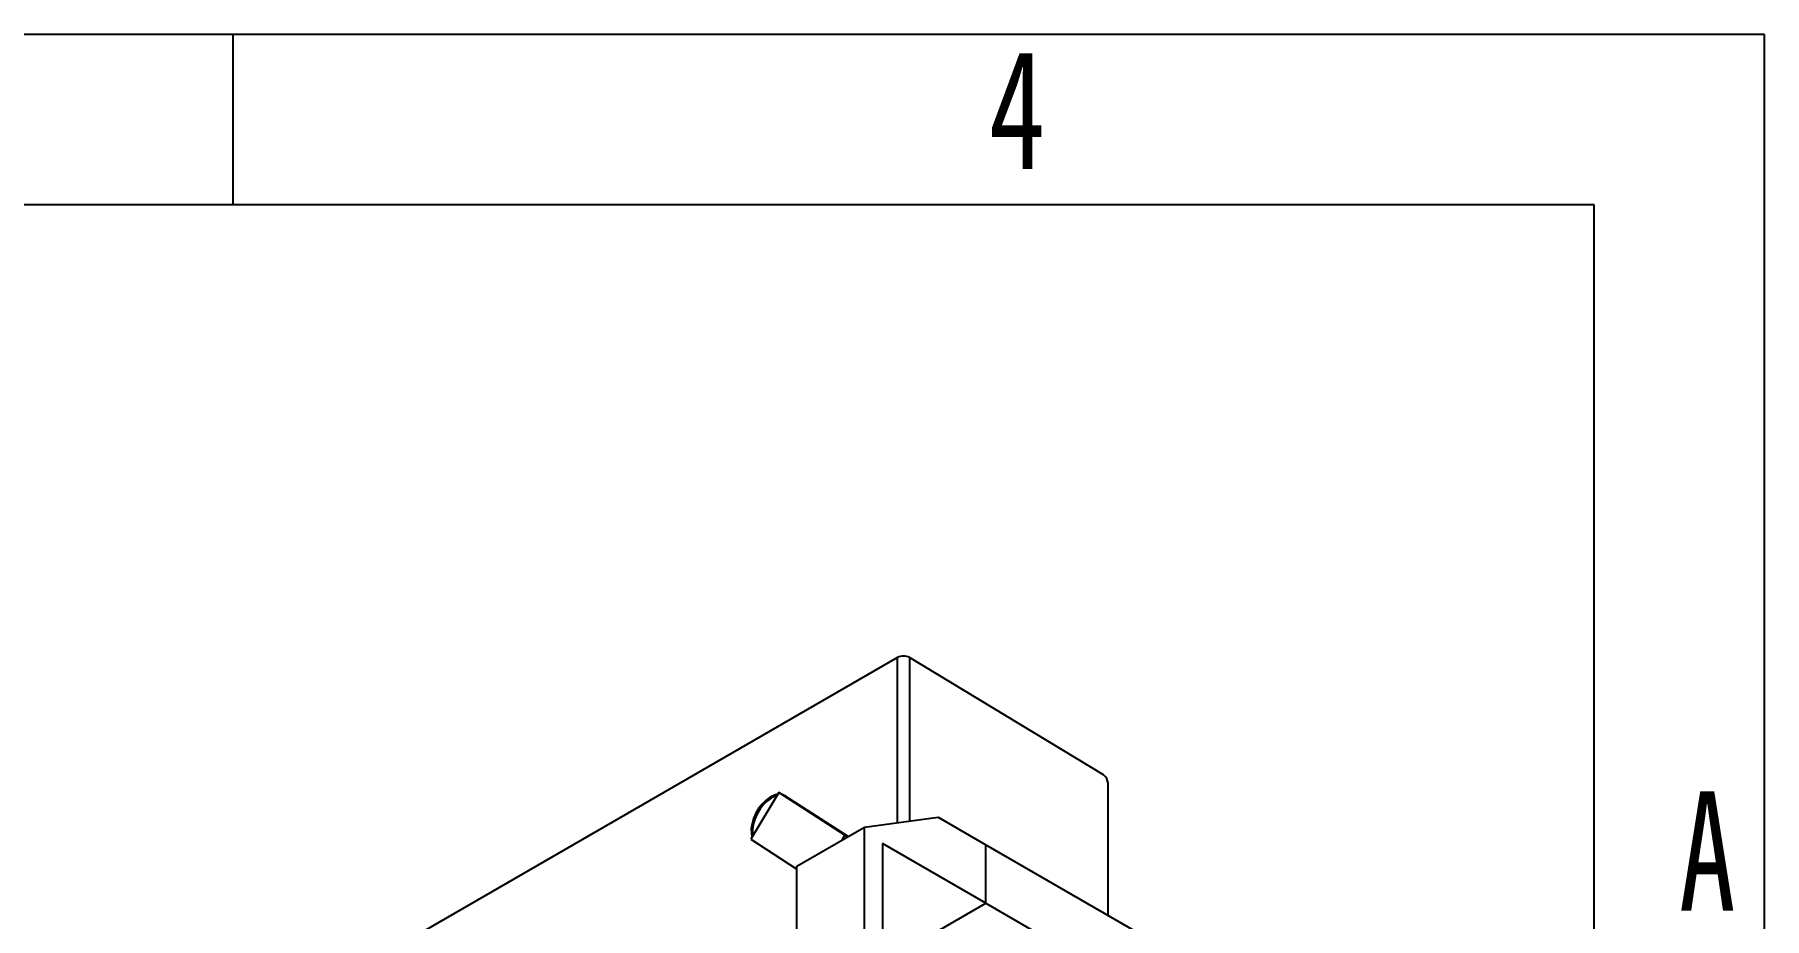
# Model space of a CAD drawing. Header units: millimetres. Extents: x 0 to 210, y 0 to 297.
# Drawn here: x 159.2 to 210, y 271 to 297 of the extents above; entities that cross this region are included whole.
import ezdxf

# ---------------------------------------------------------------- set-up
doc = ezdxf.new("R2010")
doc.units = ezdxf.units.MM
doc.layers.add('图框', color=7, linetype='Continuous')
doc.styles.add('SLDTEXTSTYLE5', font='TXT', dxfattribs={"width": 0.7})

msp = doc.modelspace()

# ---------------------------------------------------------------- linework, layer by layer
at = {"color": 7, "linetype": 'Continuous', "lineweight": 25}
for p, q in [((184.5288, 278.7025), (159.2496, 264.1091)), ((190.578, 275.255), (184.8823, 278.7025)), ((190.716, 271.1288), (190.716, 275.0121)), ((181.0435, 274.7382), (180.2205, 273.3666)), ((182.9844, 273.4829), (181.0435, 274.7382)), ((181.0435, 274.7382), (181.2556, 274.6158)), ((181.2226, 274.6453), (181.1446, 274.6798)), ((181.2289, 274.6413), (181.18, 274.6594)), ((183.0786, 273.4457), (181.2226, 274.6453)), ((183.0712, 273.4414), (181.2556, 274.6158)), ((183.5562, 273.7214), (185.7242, 274.0105)), ((185.7242, 274.0105), (187.1271, 273.2006)), ((181.5763, 272.5784), (183.5562, 273.7214)), ((182.9003, 273.3428), (182.9844, 273.4829)), ((182.9844, 273.4829), (183.0637, 273.4371)), ((183.5562, 260.3902), (183.5562, 273.7214)), ((180.2205, 273.3666), (181.5763, 272.4897)), ((180.3898, 273.257), (180.7727, 273.0095)), ((187.1271, 271.4859), (184.0866, 273.2412)), ((184.0866, 273.2412), (184.0866, 260.2582)), ((187.1271, 273.2006), (192.4304, 270.1391)), ((187.1271, 271.4859), (187.1271, 273.2006)), ((181.5763, 259.2472), (181.5763, 272.5784)), ((185.1472, 270.3429), (187.1271, 271.4859)), ((187.1271, 271.4859), (192.4304, 268.4243))]:
    msp.add_line(p, q, dxfattribs=at)
at = {"color": 8, "linetype": 'Continuous', "lineweight": 25}
for p, q in [((184.5288, 273.8511), (184.5288, 278.7025)), ((184.8823, 278.7025), (184.8823, 273.8982)), ((180.392, 273.2557), (180.3898, 273.257))]:
    msp.add_line(p, q, dxfattribs=at)
at = {"color": 7, "linetype": 'Continuous', "lineweight": 25, "flags": 128}
for points in [[(181.0128, 274.6871), (180.9121, 274.6621), (180.7928, 274.6044), (180.6741, 274.5182), (180.5611, 274.4073), (180.4589, 274.2763), (180.3718, 274.1312), (180.3038, 273.9782), (180.2576, 273.8241), (180.2355, 273.6754), (180.2383, 273.5389), (180.2611, 273.4342)], [(180.9943, 274.6561), (180.9474, 274.6417), (180.8281, 274.584), (180.7094, 274.4978), (180.5965, 274.3868), (180.4942, 274.2559), (180.4072, 274.1108), (180.3391, 273.9578), (180.293, 273.8037), (180.2709, 273.655), (180.2737, 273.5185), (180.2818, 273.4687)]]:
    msp.add_lwpolyline(points, dxfattribs=at)
at = {"color": 7, "linetype": 'Continuous', "lineweight": 25}
for centre, radius, start, end in [((184.7056, 278.3613), 0.3843, 62.60967, 117.39033), ((190.4079, 274.9977), 0.3084, 2.66945, 56.52871)]:
    msp.add_arc(centre, radius, start, end, dxfattribs=at)
at = {"layer": '图框'}
for p, q in [((210, 297), (0, 297)), ((165, 297), (165, 292)), ((210, 0), (210, 297))]:
    msp.add_line(p, q, dxfattribs=at)
at = {"layer": '图框', "lineweight": 25}
for p, q in [((205, 292), (25, 292)), ((205, 4.9729), (205, 292))]:
    msp.add_line(p, q, dxfattribs=at)

# ---------------------------------------------------------------- texts
at = {"color": 7, "linetype": 'Continuous', "lineweight": 0, "insert": (188.0444, 296.5478), "char_height": 3.5, "attachment_point": 2, "style": 'SLDTEXTSTYLE5'}
msp.add_mtext('4', dxfattribs=at)
at = {"layer": '图框', "insert": (208.3203, 274.7707), "char_height": 3.5, "attachment_point": 2, "style": 'SLDTEXTSTYLE5'}
msp.add_mtext('A', dxfattribs=at)

doc.saveas('drawing.dxf')
